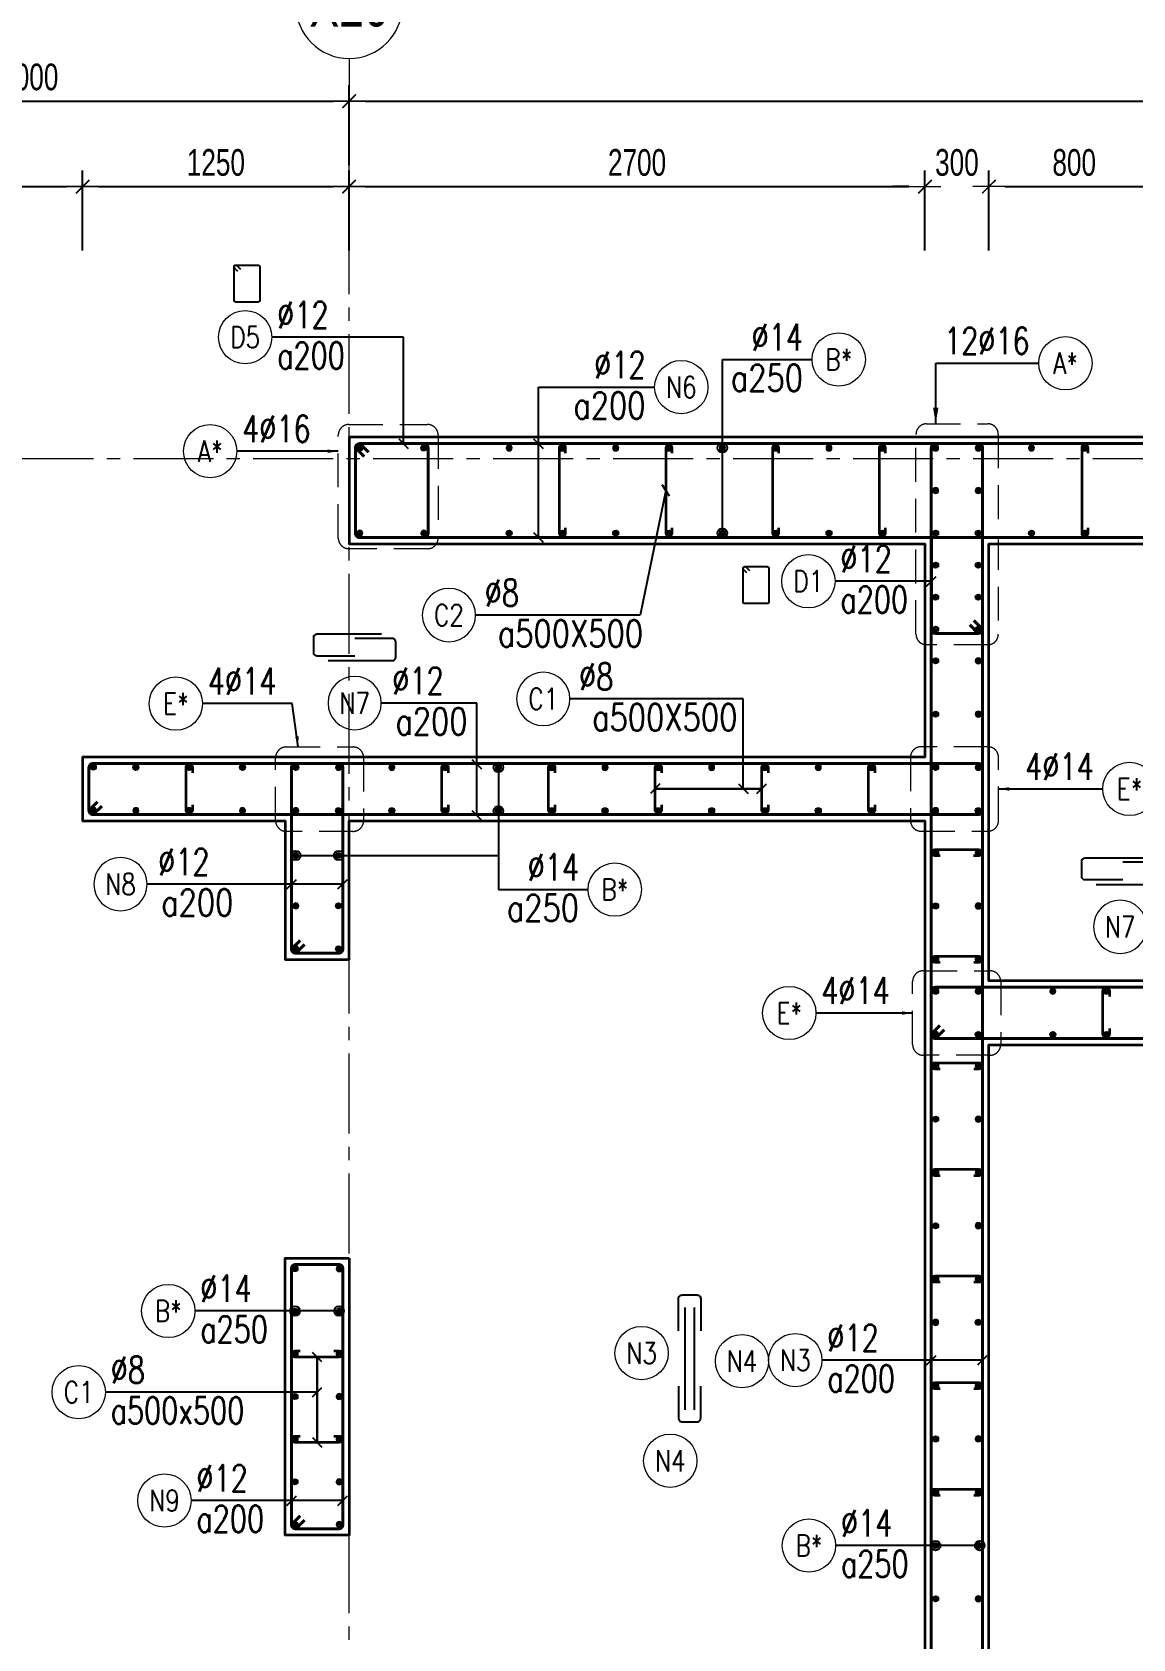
# Model space of a CAD drawing. Header units: millimetres. Extents: x 944027 to 981803, y -83026 to 82675.
# Drawn here: x 948385 to 953547, y -42504 to -34967 of the extents above; entities that cross this region are included whole.
import ezdxf
from ezdxf.enums import TextEntityAlignment as Align

# ---------------------------------------------------------------- set-up
doc = ezdxf.new("R2010")
doc.units = ezdxf.units.MM
doc.header["$MEASUREMENT"] = 0
for name, pattern in [('HIDDEN', [9.525, 6.35, -3.175]), ('HIDDEN2', [4.7625, 3.175, -1.5875]), ('HT_Dim Grid$0$CENTER2', [1.125, 0.75, -0.125, 0.125, -0.125]), ('HT_Grid$0$CENTER2', [1.125, 0.75, -0.125, 0.125, -0.125])]:
    doc.linetypes.add(name, pattern=pattern)
doc.layers.get('0').update_dxf_attribs({"lineweight": 20})
doc.layers.get('Defpoints').update_dxf_attribs({"color": 151, "lineweight": 9})
for name, color, linetype in [('Hidden', 9, 'HIDDEN'), ('Leader', 6, 'Continuous'), ('Ligature', 1, 'Continuous')]:
    doc.layers.add(name, color=color, linetype=linetype)
for name, color, linetype, lineweight in [('HT_Dim Grid$0$NDC_S_AXIS', 5, 'HT_Dim Grid$0$CENTER2', 13), ('HT_Dim Grid$0$NDC_S_SYMBOL', 1, 'Continuous', 15), ('HT_Dim Grid$0$NDC_S_TEXT SYMBOL', 7, 'Continuous', 20), ('HT_Grid$0$NDC_S_AXIS', 5, 'HT_Grid$0$CENTER2', 13), ('KC-LEADER', 153, 'Continuous', 18), ('KC-THEP', 6, 'Continuous', 40), ('NDC_S_DIM', 1, 'Continuous', 15), ('NDC_S_HIDDEN', 8, 'HIDDEN2', 13), ('NDC_S_LEADER', 1, 'Continuous', 15), ('NDC_S_REBAR', 4, 'Continuous', 35), ('NDC_S_STIRRUP', 4, 'Continuous', 40), ('NDC_S_VN TEXT', 7, 'Continuous', 20), ('NDC_S_WALL', 6, 'Continuous', 35)]:
    doc.layers.add(name, color=color, linetype=linetype, lineweight=lineweight)
doc.styles.add('HT_Dim Grid$0$NDC_ANNO', font='', dxfattribs={"width": 0.8})
doc.styles.add('NDC_ARIAL', font='arial.ttf', dxfattribs={"width": 0.85})
doc.styles.add('NDC_DIM', font='', dxfattribs={"width": 0.75})
doc.styles.add('NDC_EN TXT', font='romans.shx', dxfattribs={"width": 0.8})
doc.styles.get('HT_Dim Grid$0$NDC_ANNO').set_extended_font_data('Dotum')
doc.styles.get('NDC_DIM').set_extended_font_data('Dotum')
doc.dimstyles.new('NDC_1-50', dxfattribs={"dimscale": 50, "dimtxt": 2.5, "dimasz": 1, "dimexe": 1.5, "dimexo": 0, "dimgap": 0.8, "dimtad": 1, "dimdec": 0, "dimdsep": 46, "dimtxsty": 'NDC_ARIAL', "dimblk": 'DIMMARK', "dimcen": 49999.938995, "dimdle": 1.5, "dimclrd": 1, "dimclre": 1, "dimclrt": 3, "dimadec": 0, "dimazin": 0, "dimtfac": 1, "dimtdec": 0, "dimtix": 1, "dimtmove": 2, "dimatfit": 3, "dimfxl": 1, "dimarcsym": 0})
doc.dimstyles.new('NDC_dim_30', dxfattribs={"dimscale": 30, "dimtxt": 2.5, "dimasz": 1.5, "dimexe": 1.5, "dimexo": 2.5, "dimgap": 1, "dimtad": 1, "dimdec": 0, "dimzin": 0, "dimdsep": 46, "dimtxsty": 'NDC_DIM', "dimblk": 'DIMMARK', "dimcen": 0.09, "dimdle": 1.2, "dimclrd": 1, "dimclre": 1, "dimclrt": 3, "dimadec": 0, "dimazin": 0, "dimtfac": 1, "dimtdec": 0, "dimtix": 1, "dimtofl": 0, "dimtmove": 0, "dimatfit": 3, "dimfxl": 6, "dimfxlon": 1, "dimtolj": 1, "dimtzin": 0, "dimarcsym": 0})
doc.dimstyles.new('NDC_dim_50', dxfattribs={"dimscale": 50, "dimtxt": 2.5, "dimasz": 1.5, "dimexe": 1.5, "dimexo": 2.5, "dimgap": 1, "dimtad": 1, "dimdec": 0, "dimzin": 0, "dimdsep": 46, "dimtxsty": 'NDC_DIM', "dimblk": 'DIMMARK', "dimcen": 0.09, "dimdle": 1.2, "dimclrd": 1, "dimclre": 1, "dimclrt": 3, "dimadec": 0, "dimazin": 0, "dimtfac": 1, "dimtdec": 0, "dimtix": 1, "dimtofl": 0, "dimtmove": 0, "dimatfit": 3, "dimfxl": 6, "dimfxlon": 1, "dimtolj": 1, "dimtzin": 0, "dimarcsym": 0})

# ---------------------------------------------------------------- blocks, each defined once
blk = doc.blocks.new('THEP')
at = {"layer": 'KC-LEADER', "color": 6}
blk.add_circle((0, 0), 14, dxfattribs=at)
at = {"layer": 'KC-THEP'}
for p, q in [((-14, 0), (14, 0)), ((9.9, 9.9), (-9.9, -9.9)), ((-9.9, 9.9), (9.9, -9.9)), ((0, 14), (0, -14))]:
    blk.add_line(p, q, dxfattribs=at)
blk = doc.blocks.new('DIMMARK')
at = {"layer": 'NDC_S_DIM', "color": 1}
blk.add_line((-1.5, 0), (1, 0), dxfattribs=at)
at = {"layer": 'NDC_S_DIM', "color": 2, "const_width": 0.1}
blk.add_lwpolyline([(-0.42, -0.42), (0.42, 0.42)], dxfattribs=at)
blk = doc.blocks.new('*U11')
blk.add_circle((-2.5, 0), 2.5)
at = {"layer": 'NDC_S_VN TEXT', "color": 3, "style": 'NDC_EN TXT', "width": 0.75}
for tag, p in [('DK1', (0.5, 0.85)), ('KC1', (0.5, -2.97))]:
    blk.add_attdef(tag, p, '', height=2.5, dxfattribs=at)
at = {"layer": 'NDC_S_VN TEXT', "color": 7, "style": 'NDC_EN TXT', "width": 0.8}
blk.add_attdef('SH2', text='', height=2, dxfattribs=at).set_placement((-2.5, 0), align=Align.MIDDLE)
blk = doc.blocks.new('A$C7BC65A55')
at = {"layer": 'Ligature'}
for p, q in [((-15.2, 372, 0), (-15.2, 38.5, 0)), ((15.2, 372, 0), (15.2, 38.5, 0))]:
    blk.add_line(p, q, dxfattribs=at)
for points in [[(-36.2, 296.5), (-36.2, 400.9, -0.414214), (-24, 413.1), (24, 413.1, -0.414214), (36.2, 400.9), (36.2, 296.5)], [(-36.2, 116.5), (-36.2, 12.2, 0.414214), (-24, 0), (24, 0, 0.414214), (36.2, 12.2), (36.2, 116.5)]]:
    blk.add_lwpolyline(points, format="xyb", dxfattribs=at)
blk = doc.blocks.new('*U13')
blk.add_circle((-2.5, 0), 2.5)
at = {"layer": 'NDC_S_VN TEXT', "color": 3, "style": 'NDC_EN TXT', "width": 0.75}
blk.add_attdef('DK1', (0.5, 0.85), '', height=2.5, dxfattribs=at)
at = {"layer": 'NDC_S_VN TEXT', "color": 7, "style": 'NDC_EN TXT', "width": 0.8}
blk.add_attdef('SH2', text='', height=2, dxfattribs=at).set_placement((-2.5, 0), align=Align.MIDDLE)
blk = doc.blocks.new('*U10')
blk.add_circle((2.5, 0), 2.5)
at = {"layer": 'NDC_S_VN TEXT', "color": 3, "style": 'NDC_EN TXT'}
for tag, width, p in [('DK2', 0.75, (-0.85, 0.85)), ('KC2', 0.8, (-0.85, -2.97))]:
    blk.add_attdef(tag, text='', height=2.5, dxfattribs=dict(at, width=width)).set_placement(p, align=Align.RIGHT)
at = {"layer": 'NDC_S_VN TEXT', "color": 7, "style": 'NDC_EN TXT', "width": 0.8}
blk.add_attdef('SH3', text='', height=2, dxfattribs=at).set_placement((2.5, 0), align=Align.MIDDLE)
blk = doc.blocks.new('*U9')
blk.add_circle((2.5, 0), 2.5)
at = {"layer": 'NDC_S_VN TEXT', "color": 3, "style": 'NDC_EN TXT', "width": 0.75}
blk.add_attdef('DK2', text='', height=2.5, dxfattribs=at).set_placement((-0.85, 0.85), align=Align.RIGHT)
at = {"layer": 'NDC_S_VN TEXT', "color": 7, "style": 'NDC_EN TXT', "width": 0.8}
blk.add_attdef('SH3', text='', height=2, dxfattribs=at).set_placement((2.5, 0), align=Align.MIDDLE)
blk = doc.blocks.new('A$C72321851')
at = {"layer": 'Ligature'}
for points in [[(-60.9, -129.3), (-60.9, 170.9, -0.414214), (-43.3, 188.5), (25.8, 188.5, -0.414214), (43.4, 170.9), (43.4, -4.3)], [(-39.7, -4.3), (-39.7, -179.5, 0.414214), (-22.1, -197.1), (47, -197.1, 0.414214), (64.6, -179.5), (64.6, 120.7)]]:
    blk.add_lwpolyline(points, format="xyb", dxfattribs=at)
blk = doc.blocks.new('*U568')
at = {"layer": 'KC-THEP', "rotation": 189.6685644363809}
blk.add_blockref('THEP', (-103.5, 0), dxfattribs=at)
at = {"layer": 'KC-THEP', "xscale": -1, "rotation": 170.331435563619}
blk.add_blockref('THEP', (103.5, 0), dxfattribs=at)
blk = doc.blocks.new('*U567')
at = {"layer": 'NDC_S_HIDDEN', "color": 0, "linetype": 'ByBlock', "lineweight": -2, "transparency": 16777216}
for p in [(0, 1200), (0, 1000), (0, 800), (0, 600), (0, 400), (0, 200), (0, 0)]:
    blk.add_blockref('*U568', p, dxfattribs=at)
blk = doc.blocks.new('*U12')
blk.add_circle((-2.5, 0), 2.5)
at = {"layer": 'NDC_S_VN TEXT', "color": 3, "style": 'NDC_EN TXT', "width": 0.75}
for tag, p in [('DK1', (0.5, 0.85)), ('KC1', (0.5, -2.97))]:
    blk.add_attdef(tag, p, '', height=2.5, dxfattribs=at)
at = {"layer": 'NDC_S_VN TEXT', "color": 7, "style": 'NDC_EN TXT', "width": 0.8}
blk.add_attdef('SH2', text='', height=2, dxfattribs=at).set_placement((-2.5, 0), align=Align.MIDDLE)
blk = doc.blocks.new('*D577')
at = {"layer": 'Defpoints', "color": 0, "ltscale": 200, "transparency": 16777216}
for p in [(948621.5, -35692), (947171.5, -36867.7), (948621.5, -36867.7)]:
    blk.add_point(p, dxfattribs=at)
at = {"layer": 'NDC_S_DIM', "color": 1, "lineweight": -2, "ltscale": 200, "transparency": 16777216}
for p, q in [((947171.5, -35992), (947171.5, -35617)), ((948621.5, -35992), (948621.5, -35617)), ((947246.5, -35692), (948546.5, -35692))]:
    blk.add_line(p, q, dxfattribs=at)
at = {"layer": 'NDC_S_DIM', "color": 1, "lineweight": -2, "ltscale": 200, "transparency": 16777216, "xscale": 75, "yscale": 75, "zscale": 75, "rotation": 180}
blk.add_blockref('DIMMARK', (947171.5, -35692), dxfattribs=at)
at = {"layer": 'NDC_S_DIM', "color": 1, "lineweight": -2, "ltscale": 200, "transparency": 16777216, "xscale": 75, "yscale": 75, "zscale": 75}
blk.add_blockref('DIMMARK', (948621.5, -35692), dxfattribs=at)
at = {"layer": 'NDC_S_DIM', "color": 3, "ltscale": 200, "transparency": 16777216, "insert": (947896.5, -35579.4), "char_height": 125, "attachment_point": 5, "style": 'NDC_DIM'}
blk.add_mtext('\\A1;1450', dxfattribs=at)
blk = doc.blocks.new('*D578')
at = {"layer": 'Defpoints', "color": 0, "ltscale": 200, "transparency": 16777216}
for p in [(952871.5, -35692), (952571.5, -37367.7), (952871.5, -37367.7)]:
    blk.add_point(p, dxfattribs=at)
at = {"layer": 'NDC_S_DIM', "color": 1, "lineweight": -2, "ltscale": 200, "transparency": 16777216}
for p, q in [((952571.5, -35992), (952571.5, -35617)), ((952871.5, -35992), (952871.5, -35617)), ((952496.5, -35692), (952421.5, -35692)), ((952946.5, -35692), (953021.5, -35692))]:
    blk.add_line(p, q, dxfattribs=at)
at = {"layer": 'NDC_S_DIM', "color": 1, "lineweight": -2, "ltscale": 200, "transparency": 16777216, "xscale": 75, "yscale": 75, "zscale": 75}
blk.add_blockref('DIMMARK', (952571.5, -35692), dxfattribs=at)
at = {"layer": 'NDC_S_DIM', "color": 1, "lineweight": -2, "ltscale": 200, "transparency": 16777216, "xscale": 75, "yscale": 75, "zscale": 75, "rotation": 180}
blk.add_blockref('DIMMARK', (952871.5, -35692), dxfattribs=at)
at = {"layer": 'NDC_S_DIM', "color": 3, "ltscale": 200, "transparency": 16777216, "insert": (952721.5, -35579.4), "char_height": 125, "attachment_point": 5, "style": 'NDC_DIM'}
blk.add_mtext('\\A1;300', dxfattribs=at)
blk = doc.blocks.new('*D579')
at = {"layer": 'Defpoints', "color": 0, "ltscale": 200, "transparency": 16777216}
for p in [(953671.5, -35692), (953671.5, -37117.7), (952871.5, -37367.7)]:
    blk.add_point(p, dxfattribs=at)
at = {"layer": 'NDC_S_DIM', "color": 1, "lineweight": -2, "ltscale": 200, "transparency": 16777216}
for p, q in [((952871.5, -35992), (952871.5, -35617)), ((953671.5, -35992), (953671.5, -35617)), ((952946.5, -35692), (953596.5, -35692))]:
    blk.add_line(p, q, dxfattribs=at)
at = {"layer": 'NDC_S_DIM', "color": 1, "lineweight": -2, "ltscale": 200, "transparency": 16777216, "xscale": 75, "yscale": 75, "zscale": 75, "rotation": 180}
blk.add_blockref('DIMMARK', (952871.5, -35692), dxfattribs=at)
at = {"layer": 'NDC_S_DIM', "color": 1, "lineweight": -2, "ltscale": 200, "transparency": 16777216, "xscale": 75, "yscale": 75, "zscale": 75}
blk.add_blockref('DIMMARK', (953671.5, -35692), dxfattribs=at)
at = {"layer": 'NDC_S_DIM', "color": 3, "ltscale": 200, "transparency": 16777216, "insert": (953271.5, -35579.4), "char_height": 125, "attachment_point": 5, "style": 'NDC_DIM'}
blk.add_mtext('\\A1;800', dxfattribs=at)
blk = doc.blocks.new('*D587')
at = {"layer": 'Defpoints', "color": 0, "ltscale": 200, "transparency": 16777216}
for p in [(949871.5, -35290.9), (946871.5, -35992), (949871.5, -35992)]:
    blk.add_point(p, dxfattribs=at)
at = {"layer": 'NDC_S_DIM', "color": 1, "lineweight": -2, "ltscale": 200, "transparency": 16777216}
for p, q in [((946871.5, -35590.9), (946871.5, -35215.9)), ((949871.5, -35590.9), (949871.5, -35215.9)), ((946946.5, -35290.9), (949796.5, -35290.9))]:
    blk.add_line(p, q, dxfattribs=at)
at = {"layer": 'NDC_S_DIM', "color": 1, "lineweight": -2, "ltscale": 200, "transparency": 16777216, "xscale": 75, "yscale": 75, "zscale": 75, "rotation": 180}
blk.add_blockref('DIMMARK', (946871.5, -35290.9), dxfattribs=at)
at = {"layer": 'NDC_S_DIM', "color": 1, "lineweight": -2, "ltscale": 200, "transparency": 16777216, "xscale": 75, "yscale": 75, "zscale": 75}
blk.add_blockref('DIMMARK', (949871.5, -35290.9), dxfattribs=at)
at = {"layer": 'NDC_S_DIM', "color": 3, "ltscale": 200, "transparency": 16777216, "insert": (948371.5, -35178.3), "char_height": 125, "attachment_point": 5, "style": 'NDC_DIM'}
blk.add_mtext('\\A1;3000', dxfattribs=at)
blk = doc.blocks.new('*U21')
at = {"layer": 'HT_Dim Grid$0$NDC_S_SYMBOL'}
blk.add_line((0, 5), (0, 9), dxfattribs=at)
blk.add_circle((0, 0), 5, dxfattribs=at)
at = {"layer": 'HT_Dim Grid$0$NDC_S_TEXT SYMBOL', "color": 7, "style": 'HT_Dim Grid$0$NDC_ANNO', "width": 0.8}
blk.add_attdef('GRID', text='', height=4, dxfattribs=at).set_placement((0, 0), align=Align.MIDDLE)
blk = doc.blocks.new('*D603')
at = {"layer": 'Defpoints', "color": 0, "ltscale": 200, "transparency": 16777216}
for p in [(949871.5, -35692), (949871.5, -36265.2), (948621.5, -36867.7)]:
    blk.add_point(p, dxfattribs=at)
at = {"layer": 'NDC_S_DIM', "color": 1, "lineweight": -2, "ltscale": 200, "transparency": 16777216}
for p, q in [((948621.5, -35992), (948621.5, -35617)), ((949871.5, -35992), (949871.5, -35617)), ((948696.5, -35692), (949796.5, -35692))]:
    blk.add_line(p, q, dxfattribs=at)
at = {"layer": 'NDC_S_DIM', "color": 1, "lineweight": -2, "ltscale": 200, "transparency": 16777216, "xscale": 75, "yscale": 75, "zscale": 75, "rotation": 180}
blk.add_blockref('DIMMARK', (948621.5, -35692), dxfattribs=at)
at = {"layer": 'NDC_S_DIM', "color": 1, "lineweight": -2, "ltscale": 200, "transparency": 16777216, "xscale": 75, "yscale": 75, "zscale": 75}
blk.add_blockref('DIMMARK', (949871.5, -35692), dxfattribs=at)
at = {"layer": 'NDC_S_DIM', "color": 3, "ltscale": 200, "transparency": 16777216, "insert": (949246.5, -35579.4), "char_height": 125, "attachment_point": 5, "style": 'NDC_DIM'}
blk.add_mtext('\\A1;1250', dxfattribs=at)
blk = doc.blocks.new('*D604')
at = {"layer": 'Defpoints', "color": 0, "ltscale": 200, "transparency": 16777216}
for p in [(952571.5, -35692), (952571.5, -35992), (949871.5, -36265.2)]:
    blk.add_point(p, dxfattribs=at)
at = {"layer": 'NDC_S_DIM', "color": 1, "lineweight": -2, "ltscale": 200, "transparency": 16777216}
for p, q in [((949871.5, -35992), (949871.5, -35617)), ((952571.5, -35867), (952571.5, -35617)), ((949946.5, -35692), (952496.5, -35692))]:
    blk.add_line(p, q, dxfattribs=at)
at = {"layer": 'NDC_S_DIM', "color": 1, "lineweight": -2, "ltscale": 200, "transparency": 16777216, "xscale": 75, "yscale": 75, "zscale": 75, "rotation": 180}
blk.add_blockref('DIMMARK', (949871.5, -35692), dxfattribs=at)
at = {"layer": 'NDC_S_DIM', "color": 1, "lineweight": -2, "ltscale": 200, "transparency": 16777216, "xscale": 75, "yscale": 75, "zscale": 75}
blk.add_blockref('DIMMARK', (952571.5, -35692), dxfattribs=at)
at = {"layer": 'NDC_S_DIM', "color": 3, "ltscale": 200, "transparency": 16777216, "insert": (951221.5, -35579.4), "char_height": 125, "attachment_point": 5, "style": 'NDC_DIM'}
blk.add_mtext('\\A1;2700', dxfattribs=at)
blk = doc.blocks.new('*D605')
at = {"layer": 'Defpoints', "color": 0, "ltscale": 200, "transparency": 16777216}
for p in [(958671.5, -35290.9), (949871.5, -35992), (958671.5, -36867.7)]:
    blk.add_point(p, dxfattribs=at)
at = {"layer": 'NDC_S_DIM', "color": 1, "lineweight": -2, "ltscale": 200, "transparency": 16777216}
for p, q in [((949871.5, -35590.9), (949871.5, -35215.9)), ((958671.5, -35590.9), (958671.5, -35215.9)), ((949946.5, -35290.9), (958596.5, -35290.9))]:
    blk.add_line(p, q, dxfattribs=at)
at = {"layer": 'NDC_S_DIM', "color": 1, "lineweight": -2, "ltscale": 200, "transparency": 16777216, "xscale": 75, "yscale": 75, "zscale": 75, "rotation": 180}
blk.add_blockref('DIMMARK', (949871.5, -35290.9), dxfattribs=at)
at = {"layer": 'NDC_S_DIM', "color": 1, "lineweight": -2, "ltscale": 200, "transparency": 16777216, "xscale": 75, "yscale": 75, "zscale": 75}
blk.add_blockref('DIMMARK', (958671.5, -35290.9), dxfattribs=at)
at = {"layer": 'NDC_S_DIM', "color": 3, "ltscale": 200, "transparency": 16777216, "insert": (954271.5, -35178.3), "char_height": 125, "attachment_point": 5, "style": 'NDC_DIM'}
blk.add_mtext('\\A1;8800', dxfattribs=at)

msp = doc.modelspace()

# ---------------------------------------------------------------- linework, layer by layer
for centre in [(951242.8, -41163.6), (951713.7, -41201.8), (951377.2, -41668.6)]:
    msp.add_circle(centre, 125)
at = {"layer": 'HT_Grid$0$NDC_S_AXIS', "ltscale": 500}
for p, q in [((949871.5, -47445.9), (949871.5, -35290.9)), ((944922.1, -36967.7), (960215.5, -36967.7))]:
    msp.add_line(p, q, dxfattribs=at)
at = {"layer": 'Ligature'}
for points in [[(949349.8, -36090.2), (949333.9, -36074.3, -0.668179), (949339.7, -36060.3), (949444.3, -36060.3, -0.414214), (949452.5, -36068.5), (949452.5, -36225.6, -0.414214), (949444.3, -36233.8), (949339.7, -36233.8, -0.414214), (949331.5, -36225.6), (949331.5, -36068.5, -0.668179), (949345.4, -36062.7), (949361.4, -36078.7)], [(951737, -37504.1), (951721, -37488.2, -0.668179), (951726.8, -37474.2), (951831.4, -37474.2, -0.414214), (951839.6, -37482.4), (951839.6, -37639.5, -0.414214), (951831.4, -37647.7), (951726.8, -37647.7, -0.414214), (951718.6, -37639.5), (951718.6, -37482.4, -0.668179), (951732.5, -37476.6), (951748.5, -37492.6)]]:
    msp.add_lwpolyline(points, format="xyb", dxfattribs=at)
at = {"layer": 'NDC_S_HIDDEN', "ltscale": 50}
for points in [[(949870.5, -36807.8), (950239, -36807.8, -0.414214), (950289, -36857.8), (950289, -37340.5, -0.414214), (950239, -37390.5), (949870.5, -37390.5, -0.414214), (949820.5, -37340.5), (949820.5, -36857.8, -0.414214)], [(952579.6, -36804.6), (952865.7, -36804.6, -0.414214), (952915.7, -36854.6), (952915.7, -37791.1, -0.414214), (952865.7, -37841.1), (952579.6, -37841.1, -0.414214), (952529.6, -37791.1), (952529.6, -36854.6, -0.414214)], [(949576.5, -38320.5), (949889.5, -38320.5, -0.414214), (949939.5, -38370.5), (949939.5, -38666.4, -0.414214), (949889.5, -38716.4), (949576.5, -38716.4, -0.414214), (949526.5, -38666.4), (949526.5, -38370.5, -0.414214)], [(952866.4, -38319.4), (952553.4, -38319.7, 0.414214), (952503.4, -38369.7), (952503.7, -38665.6, 0.414214), (952553.7, -38715.5), (952866.7, -38715.3, 0.414214), (952916.7, -38665.3), (952916.5, -38369.4, 0.414214)], [(952563.8, -39370.5), (952876.8, -39370.5, -0.414214), (952926.8, -39420.5), (952926.8, -39716.4, -0.414214), (952876.8, -39766.4), (952563.8, -39766.4, -0.414214), (952513.8, -39716.4), (952513.8, -39420.5, -0.414214)]]:
    msp.add_lwpolyline(points, format="xyb", close=True, dxfattribs=at)
at = {"layer": 'NDC_S_REBAR'}
for points in [[(950886.6, -36942.7), (950886.6, -36917.7, 1), (950856.6, -36917.7), (950856.6, -37317.7, 1), (950886.6, -37317.7), (950886.6, -37292.7)], [(951386.6, -36942.7), (951386.6, -36917.7, 1), (951356.6, -36917.7), (951356.6, -37317.7, 1), (951386.6, -37317.7), (951386.6, -37292.7)], [(951886.6, -36942.7), (951886.6, -36917.7, 1), (951856.6, -36917.7), (951856.6, -37317.7, 1), (951886.6, -37317.7), (951886.6, -37292.7)], [(952386.6, -36942.7), (952386.6, -36917.7, 1), (952356.6, -36917.7), (952356.6, -37317.7, 1), (952386.6, -37317.7), (952386.6, -37292.7)], [(953336.5, -36942.7), (953336.5, -36917.7, 1), (953306.5, -36917.7), (953306.5, -37317.7, 1), (953336.5, -37317.7), (953336.5, -37292.7)], [(949136.5, -38591.2), (949136.5, -38616.2, -1), (949106.5, -38616.2), (949106.5, -38416.2, -1), (949136.5, -38416.2), (949136.5, -38441.2)], [(950336.5, -38591.2), (950336.5, -38616.2, -1), (950306.5, -38616.2), (950306.5, -38416.2, -1), (950336.5, -38416.2), (950336.5, -38441.2)], [(950836.5, -38591.2), (950836.5, -38616.2, -1), (950806.5, -38616.2), (950806.5, -38416.2, -1), (950836.5, -38416.2), (950836.5, -38441.2)], [(951336.5, -38591.2), (951336.5, -38616.2, -1), (951306.5, -38616.2), (951306.5, -38416.2, -1), (951336.5, -38416.2), (951336.5, -38441.2)], [(951836.5, -38591.2), (951836.5, -38616.2, -1), (951806.5, -38616.2), (951806.5, -38416.2, -1), (951836.5, -38416.2), (951836.5, -38441.2)], [(952336.5, -38591.2), (952336.5, -38616.2, -1), (952306.5, -38616.2), (952306.5, -38416.2, -1), (952336.5, -38416.2), (952336.5, -38441.2)], [(952643, -38831.5), (952618, -38831.5, -1), (952618, -38801.5), (952825, -38801.5, -1), (952825, -38831.5), (952800, -38831.5)], [(952643, -39331.5), (952618, -39331.5, -1), (952618, -39301.5), (952825.1, -39301.5, -1), (952825.1, -39331.5), (952800.1, -39331.5)], [(953436.5, -39641.2), (953436.5, -39666.2, -1), (953406.5, -39666.2), (953406.5, -39466.2, -1), (953436.5, -39466.2), (953436.5, -39491.2)], [(952643, -39831.5), (952618, -39831.5, -1), (952618, -39801.5), (952825.1, -39801.5, -1), (952825.1, -39831.5), (952800.1, -39831.5)], [(952643, -40331.5), (952618, -40331.5, -1), (952618, -40301.5), (952825.1, -40301.5, -1), (952825.1, -40331.5), (952800.1, -40331.5)], [(952643, -40831.5), (952618, -40831.5, -1), (952618, -40801.5), (952825.1, -40801.5, -1), (952825.1, -40831.5), (952800.1, -40831.5)], [(949799.4, -41152.7), (949824.4, -41152.7, -1), (949824.4, -41182.7), (949617.4, -41182.7, -1), (949617.4, -41152.7), (949642.4, -41152.7)], [(952643, -41331.5), (952618, -41331.5, -1), (952618, -41301.5), (952825.1, -41301.5, -1), (952825.1, -41331.5), (952800.1, -41331.5)], [(949799.4, -41552.7), (949824.4, -41552.7, -1), (949824.4, -41582.7), (949617.4, -41582.7, -1), (949617.4, -41552.7), (949642.4, -41552.7)], [(952643, -41831.5), (952618, -41831.5, -1), (952618, -41801.5), (952825.1, -41801.5, -1), (952825.1, -41831.5), (952800.1, -41831.5)]]:
    msp.add_lwpolyline(points, format="xyb", dxfattribs=at)
at = {"layer": 'NDC_S_STIRRUP'}
for points in [[(949961.5, -36937.7), (949921.5, -36897.7, 0.414214), (949901.5, -36917.7), (949901.5, -37317.7, 0.414214), (949921.5, -37337.7), (954021.5, -37337.7, 0.414214), (954041.5, -37317.7), (954041.5, -36917.7, 0.414214), (954021.5, -36897.7), (949921.5, -36897.7, 0.414214), (949901.5, -36917.7), (949941.5, -36957.7)], [(949961.5, -36937.7), (949921.5, -36897.7, 0.414214), (949901.5, -36917.7), (949901.5, -37317.7, 0.414214), (949921.5, -37337.7), (950221.5, -37337.7, 0.414214), (950241.5, -37317.7), (950241.5, -36917.7, 0.414214), (950221.5, -36897.7), (949921.5, -36897.7, 0.414214), (949901.5, -36917.7), (949941.5, -36957.7)], [(952801.5, -45977.7), (952841.5, -46017.7, -0.414214), (952821.5, -46037.7), (952621.5, -46037.7, -0.414214), (952601.5, -46017.7), (952601.5, -36917.7, -0.414214), (952621.5, -36897.7), (952821.5, -36897.7, -0.414214), (952841.5, -36917.7), (952841.5, -46017.7, -0.414214), (952821.5, -46037.7), (952781.5, -45997.7)], [(952801.6, -37727.7), (952841.6, -37767.7, -0.414214), (952821.6, -37787.7), (952621.6, -37787.7, -0.414214), (952601.6, -37767.7), (952601.5, -36917.7, -0.414214), (952621.5, -36897.7), (952821.5, -36897.7, -0.414214), (952841.5, -36917.7), (952841.6, -37767.7, -0.414214), (952821.6, -37787.7), (952781.6, -37747.7)], [(948711.5, -38597.7), (948671.5, -38637.7, -0.414214), (948651.5, -38617.7), (948651.5, -38417.7, -0.414214), (948671.5, -38397.7), (952821.5, -38397.7, -0.414214), (952841.5, -38417.7), (952841.5, -38617.7, -0.414358), (952821.5, -38637.7), (948671.5, -38637.7, -0.414214), (948651.5, -38617.7), (948691.5, -38577.7)], [(949641.5, -39227.7), (949601.5, -39267.7, 0.414214), (949621.5, -39287.7), (949821.5, -39287.7, 0.414214), (949841.5, -39267.7), (949841.5, -38417.7, 0.414214), (949821.5, -38397.7), (949621.5, -38397.7, 0.414214), (949601.5, -38417.7), (949601.5, -39267.7, 0.414214), (949621.5, -39287.7), (949661.5, -39247.7)], [(952661.5, -39647.7), (952621.5, -39687.7, -0.414214), (952601.5, -39667.7), (952601.5, -39467.7, -0.414214), (952621.5, -39447.7), (955921.5, -39447.7, -0.414214), (955941.5, -39467.7), (955941.5, -39667.7, -0.414358), (955921.5, -39687.7), (952621.5, -39687.7, -0.414214), (952601.5, -39667.7), (952641.5, -39627.7)], [(949641.5, -41927.7), (949601.5, -41967.7, 0.414214), (949621.5, -41987.7), (949821.5, -41987.7, 0.414214), (949841.5, -41967.7), (949841.5, -40767.7, 0.414214), (949821.5, -40747.7), (949621.5, -40747.7, 0.414214), (949601.5, -40767.7), (949601.5, -41967.7, 0.414214), (949621.5, -41987.7), (949661.5, -41947.7)]]:
    msp.add_lwpolyline(points, format="xyb", dxfattribs=at)
at = {"layer": 'NDC_S_WALL', "ltscale": 10}
for points in [[(954071.5, -36867.7), (949871.5, -36867.7), (949871.5, -37367.7), (952571.5, -37367.7), (952571.5, -38367.7), (948621.5, -38367.7), (948621.5, -38667.7), (949571.5, -38667.7), (949571.5, -39317.7), (949871.5, -39317.7), (949871.5, -38667.7), (952571.5, -38667.7), (952571.5, -44067.7)], [(955671.5, -39417.7), (952871.5, -39417.7), (952871.5, -37367.7), (954071.5, -37367.7)], [(958671.5, -45567.7), (952871.5, -45567.7), (952871.5, -39717.7), (955671.5, -39717.7)]]:
    msp.add_lwpolyline(points, dxfattribs=at)
msp.add_lwpolyline([(949871.5, -40717.7), (949871.5, -42017.7), (949571.5, -42017.7), (949571.5, -40717.7)], close=True, dxfattribs=at)

# ---------------------------------------------------------------- block references
at = {"layer": 'Hidden', "xscale": 1.44, "yscale": 1.44, "zscale": 1.44}
msp.add_blockref('A$C7BC65A55', (951467.8, -41485.9, 0), dxfattribs=at)
at = {"layer": 'HT_Dim Grid$0$NDC_S_AXIS'}
ref = msp.add_blockref('*U21', (949871.5, -34840.9), dxfattribs=dict(at, xscale=-50, yscale=50, zscale=50, rotation=180))
ref.add_attrib('GRID', 'X20', dxfattribs={"layer": 'HT_Dim Grid$0$NDC_S_TEXT SYMBOL', "color": 7, "height": 200, "style": 'HT_Dim Grid$0$NDC_ANNO', "width": 0.8}).set_placement((949871.5, -34840.9), align=Align.MIDDLE)
at = {"layer": 'KC-THEP'}
for p, rotation in [((949921.5, -36917.7), 9.668564436380946), ((950221.5, -36917.7), 9.668564436380946), ((952618, -36917.7), 189.6685644359343), ((952618, -36917.7), 189.6685644359343), ((950621.6, -37317.7), 189.6685644363809), ((950871.6, -37317.7), 189.6685644363809), ((951121.6, -37317.7), 189.6685644363809), ((951371.6, -37317.7), 189.6685644363809), ((951621.6, -37317.7), 189.6685644363809), ((951871.6, -37317.7), 189.6685644363809), ((952121.6, -37317.7), 189.6685644363809), ((952371.6, -37317.7), 189.6685644363809), ((952621.5, -37317.7), 189.6685644359343), ((952621.5, -37317.7), 189.6685644359343), ((952621.6, -37317.7), 189.6685644363809), ((952821.5, -37317.7), 189.6685644359343), ((952821.5, -37317.7), 189.6685644359343), ((953071.5, -37317.7), 189.6685644363809), ((953321.5, -37317.7), 189.6685644363809), ((952621.5, -37467.7), 189.6685644359343), ((952821.5, -37467.7), 189.6685644359343), ((952621.5, -37617.7), 189.6685644359343), ((952821.5, -37617.7), 189.6685644359343), ((952621.5, -37767.7), 189.6685644359343), ((952821.5, -37767.7), 189.6685644359343), ((952621.5, -37916.5), 189.6685644363809), ((952621.5, -38166.5), 189.6685644363809), ((948671.5, -38414.6), 189.6685644363809), ((948871.5, -38416.5), 189.6685644363809), ((949121.5, -38416.5), 189.6685644363809), ((949371.5, -38416.5), 189.6685644363809), ((949621.5, -38416.5), 189.6685644363809), ((952621.5, -38416.5), 189.6685644363809), ((949821.5, -38619.2), 189.6685644363809), ((950071.5, -38619.2), 189.6685644363809), ((950321.5, -38619.2), 189.6685644363809), ((950571.5, -38619.2), 189.6685644363809), ((950821.5, -38619.2), 189.6685644363809), ((951071.5, -38619.2), 189.6685644363809), ((951321.5, -38619.2), 189.6685644363809), ((951571.5, -38619.2), 189.6685644363809), ((951821.5, -38619.2), 189.6685644363809), ((952071.5, -38619.2), 189.6685644363809), ((952321.5, -38619.2), 189.6685644363809), ((952821.5, -38619.2), 189.6685644363809), ((949821.5, -38829.4), 189.6685644363809), ((952621.5, -38816.5), 189.6685644363809), ((949821.5, -39065.7), 189.6685644363809), ((952621.5, -39066.5), 189.6685644363809), ((949821.5, -39267.4), 189.6685644363809), ((952621.5, -39316.5), 189.6685644363809), ((952621.5, -39466.5), 189.6685644363809), ((952821.5, -39669.2), 189.6685644363809), ((953171.5, -39669.2), 189.6685644363809), ((953421.5, -39669.2), 189.6685644363809), ((952621.5, -39816.5), 189.6685644363809), ((952621.5, -40066.5), 189.6685644363809), ((952621.5, -40316.5), 189.6685644363809), ((952621.5, -40566.5), 189.6685644363809), ((952621.5, -40816.5), 189.6685644363809), ((952821.5, -41019.2), 189.6685644363809), ((952621.5, -41316.5), 189.6685644363809), ((952621.5, -41566.5), 189.6685644363809), ((952621.5, -41816.5), 189.6685644363809), ((952621.5, -42066.5), 189.6685644363809), ((952621.5, -42316.5), 189.6685644363809)]:
    msp.add_blockref('THEP', p, dxfattribs=dict(at, rotation=rotation))
at = {"layer": 'KC-THEP', "xscale": -1}
for p, rotation in [((950621.6, -36917.7), 350.3314355636191), ((950871.6, -36917.7), 350.3314355636191), ((951121.6, -36917.7), 350.3314355636191), ((951371.6, -36917.7), 350.3314355636191), ((951621.6, -36917.7), 350.3314355636191), ((951871.6, -36917.7), 350.3314355636191), ((952121.6, -36917.7), 350.3314355636191), ((952371.6, -36917.7), 350.3314355636191), ((952621.6, -36917.7), 350.3314355636191), ((952821.5, -36917.7), 350.3314355631725), ((952821.5, -36917.7), 350.3314355631725), ((953071.5, -36917.7), 350.3314355636191), ((953321.5, -36917.7), 350.3314355636191), ((952621.5, -37117.7), 170.3314355631724), ((952621.5, -37117.7), 170.3314355631724), ((952821.5, -37117.7), 170.3314355631724), ((952821.5, -37117.7), 170.3314355631724), ((949921.5, -37317.7), 170.331435563619), ((950221.5, -37317.7), 170.331435563619), ((952821.5, -37916.2), 350.3314355636191), ((952821.5, -38166.2), 350.3314355636191), ((949821.5, -38416.2), 350.3314355636191), ((950071.5, -38416.2), 350.3314355636191), ((950321.5, -38416.2), 350.3314355636191), ((950571.5, -38416.2), 350.3314355636191), ((950821.5, -38416.2), 350.3314355636191), ((951071.5, -38416.2), 350.3314355636191), ((951321.5, -38416.2), 350.3314355636191), ((951571.5, -38416.2), 350.3314355636191), ((951821.5, -38416.2), 350.3314355636191), ((952071.5, -38416.2), 350.3314355636191), ((952321.5, -38416.2), 350.3314355636191), ((952821.5, -38416.2), 350.3314355636191), ((948671.5, -38617.7), 350.3314355636191), ((948871.5, -38619.5), 350.3314355636191), ((949121.5, -38619.5), 350.3314355636191), ((949371.5, -38619.5), 350.3314355636191), ((949621.5, -38619.5), 350.3314355636191), ((952621.5, -38619.5), 350.3314355636191), ((949621.5, -38829.7), 350.3314355636191), ((952821.5, -38816.2), 350.3314355636191), ((949621.5, -39066), 350.3314355636191), ((952821.5, -39066.2), 350.3314355636191), ((949621.5, -39267.7), 350.3314355636191), ((952821.5, -39316.2), 350.3314355636191), ((952821.5, -39466.2), 350.3314355636191), ((953171.5, -39466.2), 350.3314355636191), ((953421.5, -39466.2), 350.3314355636191), ((952621.5, -39669.5), 350.3314355636191), ((952821.5, -39816.2), 350.3314355636191), ((952821.5, -40066.2), 350.3314355636191), ((952821.5, -40316.2), 350.3314355636191), ((952821.5, -40566.2), 350.3314355636191), ((952821.5, -40816.2), 350.3314355636191), ((952621.5, -41019.5), 350.3314355636191), ((952821.5, -41316.2), 350.3314355636191), ((952821.5, -41566.2), 350.3314355636191), ((952821.5, -41816.2), 350.3314355636191), ((952821.5, -42066.2), 350.3314355636191), ((952821.5, -42316.2), 350.3314355636191)]:
    msp.add_blockref('THEP', p, dxfattribs=dict(at, rotation=rotation))
at = {"layer": 'Leader', "xscale": -1, "rotation": 270.0000000000001}
for p in [(949902.3, -37854.7), (953503.6, -38904.7)]:
    msp.add_blockref('A$C72321851', p, dxfattribs=at)
at = {"layer": 'NDC_S_HIDDEN'}
msp.add_blockref('*U567', (949720.9, -41967.7), dxfattribs=at)
at = {"layer": 'NDC_S_VN TEXT', "xscale": 50, "yscale": 50, "zscale": 50}
for name, p, values in [('*U11', (949508.9, -36398.3), {'SH2': 'D5', 'DK1': '%%C12', 'KC1': 'a200'}), ('*U10', (952042.2, -36502.7), {'SH3': 'B*', 'DK2': '%%C14', 'KC2': 'a250'}), ('*U9', (953105.3, -36520.7), {'SH3': 'A*', 'DK2': '12%%C16'}), ('*U10', (951303.8, -36632.4), {'SH3': 'N6', 'DK2': '%%C12', 'KC2': 'a200'}), ('*U13', (949344.5, -36933), {'SH2': 'A*', 'DK1': '4%%C16'}), ('*U11', (952149.9, -37543.1), {'SH2': 'D1', 'DK1': '%%C12', 'KC1': 'a200'}), ('*U13', (949183.8, -38117.2), {'SH2': 'E*', 'DK1': '4%%C14'}), ('*U9', (953405.5, -38517.3), {'SH3': 'E*', 'DK2': '4%%C14'}), ('*U10', (950992.1, -38989.6), {'SH3': 'B*', 'DK2': '%%C14', 'KC2': 'a250'}), ('*U13', (952060.4, -39568.4), {'SH2': 'E*', 'DK1': '4%%C14'}), ('*U11', (949148.4, -40966.2), {'SH2': 'B*', 'DK1': '%%C14', 'KC1': 'a250'}), ('*U11', (952088.7, -41196.6), {'SH2': 'N3', 'DK1': '%%C12', 'KC1': 'a200'}), ('*U12', (948728.2, -41347.1), {'SH2': 'C1', 'DK1': '%%c8', 'KC1': 'a500x500'}), ('*U11', (949130.3, -41855.4), {'SH2': 'N9', 'DK1': '%%C12', 'KC1': 'a200'}), ('*U11', (952152.6, -42066.5), {'SH2': 'B*', 'DK1': '%%C14', 'KC1': 'a250'})]:
    msp.add_blockref(name, p, dxfattribs=at).add_auto_attribs(values)
at = {"layer": 'NDC_S_VN TEXT'}
ref = msp.add_blockref('*U10', (950464.6, -37701.6), dxfattribs=dict(at, xscale=-50, yscale=50, zscale=50))
ref.add_attrib('SH3', 'C2', dxfattribs={"color": 7, "height": 100, "style": 'NDC_EN TXT', "width": 0.8}).set_placement((950339.6, -37701.6), align=Align.MIDDLE)
ref.add_attrib('DK2', '%%c8', dxfattribs={"color": 3, "height": 125, "style": 'NDC_EN TXT', "width": 0.75}).set_placement((950667.8, -37659.3), align=Align.RIGHT)
ref.add_attrib('KC2', 'a500X500', dxfattribs={"color": 3, "height": 125, "style": 'NDC_EN TXT', "width": 0.8}).set_placement((951249.9, -37850.2), align=Align.RIGHT)
ref = msp.add_blockref('*U10', (950022.3, -38114.3), dxfattribs=dict(at, xscale=-50, yscale=50, zscale=50))
ref.add_attrib('SH3', 'N7', dxfattribs={"color": 7, "height": 100, "style": 'NDC_EN TXT', "width": 0.8}).set_placement((949897.3, -38114.3), align=Align.MIDDLE)
ref.add_attrib('DK2', '%%C12', dxfattribs={"color": 3, "height": 125, "style": 'NDC_EN TXT', "width": 0.75}).set_placement((950314.8, -38072), align=Align.RIGHT)
ref.add_attrib('KC2', 'a200', dxfattribs={"color": 3, "height": 125, "style": 'NDC_EN TXT', "width": 0.8}).set_placement((950426.7, -38262.9), align=Align.RIGHT)
ref = msp.add_blockref('*U10', (950907, -38095.2), dxfattribs=dict(at, xscale=-50, yscale=50, zscale=50))
ref.add_attrib('SH3', 'C1', dxfattribs={"color": 7, "height": 100, "style": 'NDC_EN TXT', "width": 0.8}).set_placement((950782, -38095.2), align=Align.MIDDLE)
ref.add_attrib('DK2', '%%c8', dxfattribs={"color": 3, "height": 125, "style": 'NDC_EN TXT', "width": 0.75}).set_placement((951110.2, -38052.9), align=Align.RIGHT)
ref.add_attrib('KC2', 'a500X500', dxfattribs={"color": 3, "height": 125, "style": 'NDC_EN TXT', "width": 0.8}).set_placement((951692.4, -38243.8), align=Align.RIGHT)
ref = msp.add_blockref('*U10', (948924.3, -38964), dxfattribs=dict(at, xscale=-50, yscale=50, zscale=50))
ref.add_attrib('SH3', 'N8', dxfattribs={"color": 7, "height": 100, "style": 'NDC_EN TXT', "width": 0.8}).set_placement((948799.3, -38964), align=Align.MIDDLE)
ref.add_attrib('DK2', '%%C12', dxfattribs={"color": 3, "height": 125, "style": 'NDC_EN TXT', "width": 0.75}).set_placement((949216.8, -38921.7), align=Align.RIGHT)
ref.add_attrib('KC2', 'a200', dxfattribs={"color": 3, "height": 125, "style": 'NDC_EN TXT', "width": 0.8}).set_placement((949328.7, -39112.6), align=Align.RIGHT)
ref = msp.add_blockref('*U10', (953611.9, -39164.3), dxfattribs=dict(at, xscale=-50, yscale=50, zscale=50))
ref.add_attrib('SH3', 'N7', dxfattribs={"color": 7, "height": 100, "style": 'NDC_EN TXT', "width": 0.8}).set_placement((953486.9, -39164.3), align=Align.MIDDLE)
ref.add_attrib('DK2', '%%C12', dxfattribs={"color": 3, "height": 125, "style": 'NDC_EN TXT', "width": 0.75}).set_placement((953904.4, -39122), align=Align.RIGHT)
ref.add_attrib('KC2', 'a200', dxfattribs={"color": 3, "height": 125, "style": 'NDC_EN TXT', "width": 0.8}).set_placement((954016.3, -39312.9), align=Align.RIGHT)

# ---------------------------------------------------------------- texts
at = {"layer": 'NDC_S_VN TEXT', "color": 7, "style": 'NDC_EN TXT', "width": 0.8}
for tag, p in [('N3', (951242.8, -41163.6)), ('N4', (951713.7, -41201.8)), ('N4', (951377.2, -41668.6))]:
    msp.add_attdef(tag, text='3', height=100, dxfattribs=at).set_placement(p, align=Align.MIDDLE)

# ---------------------------------------------------------------- dimensions: what is measured, and where the dimension line sits
at = {"layer": 'NDC_S_DIM', "ltscale": 200}
dim = msp.add_linear_dim(base=(949871.5, -35290.9), p1=(946871.5, -35992), p2=(949871.5, -35992), dimstyle='NDC_dim_50', dxfattribs=at)
dim.commit()
dim.dimension.update_dxf_attribs({"geometry": '*D587', "text_midpoint": (948371.5, -35178.3)})
for base, p1, p2, picture, middle in [((958671.5, -35290.9), (949871.5, -35992), (958671.5, -36867.7), '*D605', (954271.5, -35178.3)), ((948621.5, -35692), (947171.5, -36867.7), (948621.5, -36867.7), '*D577', (947896.5, -35579.4)), ((949871.5, -35692), (948621.5, -36867.7), (949871.5, -36265.2), '*D603', (949246.5, -35579.4)), ((952571.5, -35692), (949871.5, -36265.2), (952571.5, -35992), '*D604', (951221.5, -35579.4)), ((952871.5, -35692), (952571.5, -37367.7), (952871.5, -37367.7), '*D578', (952721.5, -35579.4)), ((953671.5, -35692), (952871.5, -37367.7), (953671.5, -37117.7), '*D579', (953271.5, -35579.4))]:
    dim = msp.add_linear_dim(base=base, p1=p1, p2=p2, dimstyle='NDC_dim_50', override={"dimtmove": 1}, dxfattribs=at)
    dim.commit()
    dim.dimension.update_dxf_attribs({"geometry": picture, "text_midpoint": middle})

# ---------------------------------------------------------------- leaders
at = {"layer": 'NDC_S_LEADER'}
for points, dimstyle, override in [([(950126.2, -36897.7), (950126.2, -36398.3), (949508.9, -36398.3)], 'NDC_dim_30', {"dimtad": 0, "dimldrblk": 'Oblique'}), ([(951621.6, -36917.3), (951621.6, -36502.9), (952042.2, -36502.9)], 'NDC_dim_30', {"dimgap": 1, "dimtad": 0, "dimldrblk": 'Origin'}), ([(951621.6, -37317.3), (951621.6, -36502.9), (952042.2, -36502.9)], 'NDC_dim_30', {"dimgap": 1, "dimtad": 0, "dimldrblk": 'Origin'}), ([(952622.1, -36804.6), (952622.1, -36520.7), (953105.3, -36520.7)], 'NDC_dim_50', {"dimtad": 0}), ([(950759, -37337.7), (950759, -36632.6), (951303.8, -36632.6)], 'NDC_dim_30', {"dimtad": 0, "dimldrblk": 'Oblique'}), ([(950759, -36897.7), (950759, -36632.6), (951303.8, -36632.6)], 'NDC_dim_30', {"dimtad": 0, "dimldrblk": 'Oblique'}), ([(949820.5, -36933), (949344.5, -36933)], 'NDC_1-50', {"dimgap": 0.8, "dimtad": 0}), ([(951356.6, -37117.7), (951235.8, -37701.6), (950464.6, -37701.6)], 'NDC_dim_30', {"dimtad": 0, "dimldrblk": 'Oblique'}), ([(952601.5, -37543.1), (952149.9, -37543.1)], 'NDC_dim_30', {"dimtad": 0, "dimldrblk": 'Oblique'}), ([(949633.1, -38320.5), (949604.9, -38117.2), (949183.8, -38117.2)], 'NDC_1-50', {"dimtad": 0}), ([(950469.7, -38641.1), (950469.7, -38114.5), (950022.3, -38114.5)], 'NDC_dim_30', {"dimgap": 1, "dimtad": 0, "dimldrblk": 'Oblique'}), ([(950469.7, -38401.1), (950469.7, -38114.5), (950022.3, -38114.5)], 'NDC_dim_30', {"dimtad": 0, "dimldrblk": 'Oblique'}), ([(951719.9, -38516.2), (951719.9, -38095.2), (950907, -38095.2)], 'NDC_dim_30', {"dimtad": 0, "dimldrblk": 'Oblique'}), ([(950571.5, -38416.1), (950571.5, -38989.8), (950992.1, -38989.8)], 'NDC_dim_30', {"dimgap": 1, "dimtad": 0, "dimldrblk": 'Origin'}), ([(951306.5, -38516.2), (951806.5, -38516.2)], 'NDC_dim_30', {"dimtad": 0, "dimldrblk": 'Oblique'}), ([(951806.5, -38516.2), (951306.5, -38516.2)], 'NDC_dim_30', {"dimtad": 0, "dimldrblk": 'Oblique'}), ([(952916.6, -38517.3), (953405.5, -38517.3)], 'NDC_1-50', {"dimgap": 0.8, "dimtad": 0}), ([(950571.5, -38619.9), (950571.5, -38989.8), (950992.1, -38989.8)], 'NDC_dim_30', {"dimgap": 1, "dimtad": 0, "dimldrblk": 'Origin'}), ([(949621.5, -38829.7), (950571.5, -38829.8)], 'NDC_dim_30', {"dimtad": 0, "dimldrblk": 'Origin'}), ([(949821.9, -38829.7), (950571.5, -38829.7)], 'NDC_dim_30', {"dimtad": 0, "dimldrblk": 'Origin'}), ([(949841.5, -38964), (948924.3, -38964)], 'NDC_dim_30', {"dimtad": 0, "dimldrblk": 'Oblique'}), ([(949601.5, -38964), (948924.3, -38964)], 'NDC_dim_30', {"dimtad": 0, "dimldrblk": 'Oblique'}), ([(952513.8, -39568.4), (952060.4, -39568.4)], 'NDC_1-50', {"dimgap": 0.8, "dimtad": 0}), ([(949824.4, -40966.2), (949148.4, -40966.2)], 'NDC_dim_30', {"dimtad": 0, "dimldrblk": 'Origin'}), ([(949617.4, -40966.2), (949148.4, -40966.2)], 'NDC_dim_30', {"dimtad": 0, "dimldrblk": 'Origin'}), ([(949721.5, -41182.7), (949720.9, -41582.7)], 'NDC_dim_30', {"dimtad": 0, "dimldrblk": 'Oblique'}), ([(949721.5, -41582.7), (949721.5, -41182.7)], 'NDC_dim_30', {"dimtad": 0, "dimldrblk": 'Oblique'}), ([(952841.5, -41196.8), (952088.7, -41196.8)], 'NDC_dim_30', {"dimtad": 0, "dimldrblk": 'Oblique'}), ([(952601.5, -41196.8), (952088.7, -41196.8)], 'NDC_dim_30', {"dimtad": 0, "dimldrblk": 'Oblique'}), ([(949721.5, -41347.1), (948728.2, -41347.1)], 'NDC_dim_30', {"dimtad": 0, "dimldrblk": 'Oblique'}), ([(949841.5, -41855.6), (949130.3, -41855.6)], 'NDC_dim_30', {"dimtad": 0, "dimldrblk": 'Oblique'}), ([(949601.5, -41855.6), (949130.3, -41855.6)], 'NDC_dim_30', {"dimtad": 0, "dimldrblk": 'Oblique'}), ([(952828.5, -42066.5), (952152.6, -42066.5)], 'NDC_dim_30', {"dimtad": 0, "dimldrblk": 'Origin'}), ([(952621.5, -42066.5), (952152.6, -42066.5)], 'NDC_dim_30', {"dimtad": 0, "dimldrblk": 'Origin'})]:
    msp.add_leader(points, dimstyle=dimstyle, override=override, dxfattribs=at)

doc.saveas('drawing.dxf')
